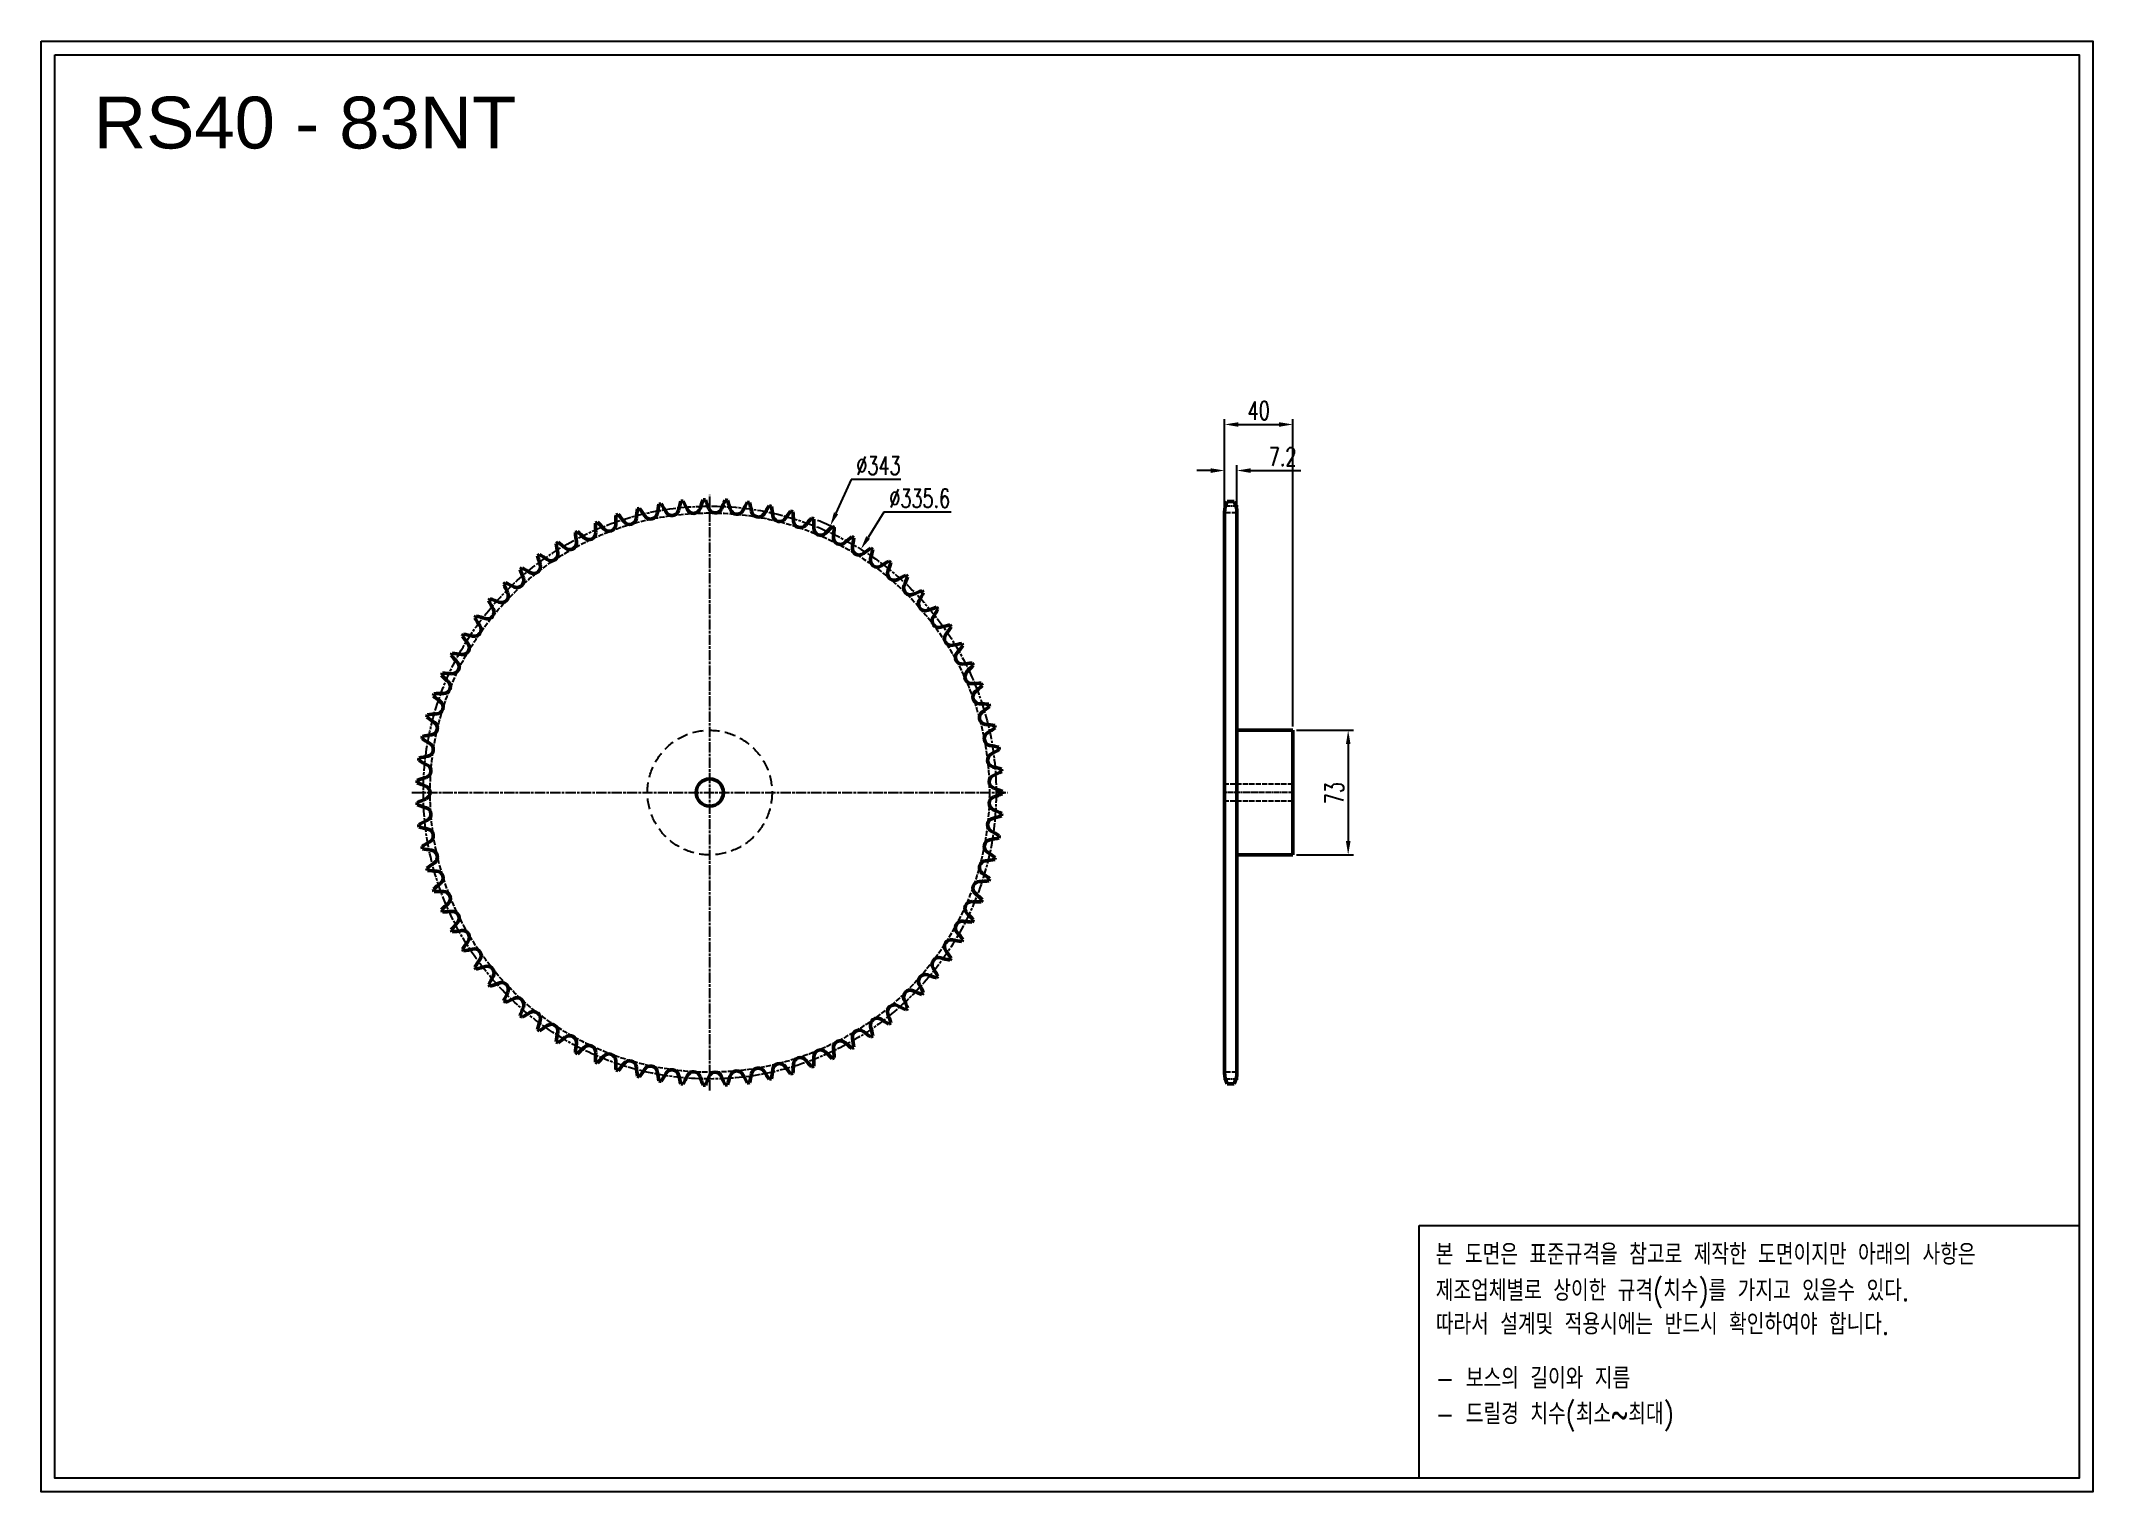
# Model space of a CAD drawing. Header units: millimetres. Extents: x -17451 to -16249, y 5632 to 6482.
import ezdxf

# ---------------------------------------------------------------- set-up
doc = ezdxf.new("R2010")
doc.units = ezdxf.units.MM
for name, pattern in [('AM_ISO02W050', [7.5, 6, -1.5]), ('AM_ISO02W050x2', [3.75, 3, -0.75]), ('AM_ISO08W050', [18, 12, -1.5, 3, -1.5]), ('AM_ISO08W050x2', [9, 6, -0.75, 1.5, -0.75]), ('HIDDEN', [9.525, 6.35, -3.175])]:
    doc.linetypes.add(name, pattern=pattern)
for name, color, linetype, lineweight in [('AM_0N', 7, 'Continuous', 50), ('AM_3N', 6, 'AM_ISO02W050', 25), ('AM_7', 4, 'AM_ISO08W050', 25), ('AM_7N', 4, 'AM_ISO08W050', 25)]:
    doc.layers.add(name, color=color, linetype=linetype, lineweight=lineweight)
doc.layers.add('HL', color=2, linetype='HIDDEN')
doc.layers.add('S-DIM', color=7, linetype='Continuous')
doc.styles.add('HAN', font='ROMANS.shx', dxfattribs={"width": 0.7, "bigfont": 'whgtxt.shx'})
doc.styles.add('HSG', font='SIMPLEX.shx', dxfattribs={"width": 0.7, "bigfont": 'HSG.shx'})
doc.styles.get("Standard").update_dxf_attribs({"font": 'arial.ttf'})
doc.dimstyles.new('APP23', dxfattribs={"dimscale": 4.5, "dimtxt": 2.4, "dimasz": 1.8, "dimexe": 0.7, "dimexo": 0.5, "dimgap": 0.6, "dimtad": 1, "dimtoh": 1, "dimdec": 1, "dimrnd": 0.01, "dimzin": 9, "dimdsep": 46, "dimtxsty": 'HSG', "dimcen": 0, "dimclrd": 1, "dimclre": 1, "dimclrt": 256, "dimazin": 2, "dimtp": 1, "dimtm": 1, "dimtfac": 0.5, "dimtdec": 1, "dimtix": 1, "dimtofl": 0, "dimtmove": 0, "dimatfit": 3, "dimfxl": 0, "dimtvp": 1, "dimtolj": 2, "dimlwd": -1, "dimlwe": -1, "dimarcsym": 0})

# ---------------------------------------------------------------- blocks, each defined once
blk = doc.blocks.new('*D1')
at = {"layer": 'Defpoints', "color": 0, "transparency": 16777216}
for p in [(-16988.3, 6198), (-17129.6, 5885.4)]:
    blk.add_point(p, dxfattribs=at)
at = {"layer": 'S-DIM', "color": 1, "transparency": 16777216}
for p, q in [((-16976, 6225.2), (-16985, 6205.4)), ((-16947, 6225.2), (-16976, 6225.2))]:
    blk.add_line(p, q, dxfattribs=at)
blk.add_arc((-17058.9, 6041.7), 171.5, 64.6234, 68.418, dxfattribs=at)
blk.add_solid([(-16986.2, 6205.9), (-16983.7, 6204.8), (-16988.3, 6198)], dxfattribs=at)
at = {"layer": 'S-DIM', "transparency": 16777216, "insert": (-16960.1, 6233.3), "char_height": 10.8, "attachment_point": 5, "style": 'HSG'}
blk.add_mtext('\\A2;∅343', dxfattribs=at)
blk = doc.blocks.new('*D2')
at = {"layer": 'Defpoints', "color": 0, "transparency": 16777216}
for p in [(-16970.4, 6184.3), (-17147.5, 5899.1)]:
    blk.add_point(p, dxfattribs=at)
at = {"layer": 'S-DIM', "color": 1, "transparency": 16777216}
for p, q in [((-16956.9, 6206), (-16966.2, 6191.2)), ((-16917.5, 6206), (-16956.9, 6206))]:
    blk.add_line(p, q, dxfattribs=at)
blk.add_solid([(-16967.3, 6191.9), (-16965, 6190.4), (-16970.4, 6184.3)], dxfattribs=at)
at = {"layer": 'S-DIM', "transparency": 16777216, "insert": (-16935.9, 6214.1), "char_height": 10.8, "attachment_point": 5, "style": 'HSG'}
blk.add_mtext('\\A2;∅335.6', dxfattribs=at)
blk = doc.blocks.new('*D3')
at = {"layer": 'Defpoints', "color": 0, "transparency": 16777216}
for p in [(-16750.1, 6230.4), (-16757.3, 6205.5), (-16750.1, 6205.5)]:
    blk.add_point(p, dxfattribs=at)
at = {"layer": 'S-DIM', "color": 1, "transparency": 16777216}
for p, q in [((-16765.4, 6230.4), (-16773.5, 6230.4)), ((-16757.3, 6207.8), (-16757.3, 6233.5)), ((-16750.1, 6207.8), (-16750.1, 6233.5)), ((-16742, 6230.4), (-16712.7, 6230.4))]:
    blk.add_line(p, q, dxfattribs=at)
for points in [[(-16765.4, 6231.7), (-16765.4, 6229), (-16757.3, 6230.4)], [(-16742, 6231.7), (-16742, 6229), (-16750.1, 6230.4)]]:
    blk.add_solid(points, dxfattribs=at)
at = {"layer": 'S-DIM', "transparency": 16777216, "insert": (-16723.3, 6238.5), "char_height": 10.8, "attachment_point": 5, "style": 'HSG'}
blk.add_mtext('\\A2;7.2', dxfattribs=at)
blk = doc.blocks.new('*D4')
at = {"layer": 'Defpoints', "color": 0, "transparency": 16777216}
for p in [(-16717.3, 6257.4), (-16757.3, 6205.5), (-16717.3, 6078.2)]:
    blk.add_point(p, dxfattribs=at)
at = {"layer": 'S-DIM', "color": 1, "transparency": 16777216}
for p, q in [((-16757.3, 6207.8), (-16757.3, 6260.5)), ((-16749.2, 6257.4), (-16725.4, 6257.4)), ((-16717.3, 6080.5), (-16717.3, 6260.5))]:
    blk.add_line(p, q, dxfattribs=at)
for points in [[(-16749.2, 6258.7), (-16749.2, 6256), (-16757.3, 6257.4)], [(-16725.4, 6258.7), (-16725.4, 6256), (-16717.3, 6257.4)]]:
    blk.add_solid(points, dxfattribs=at)
at = {"layer": 'S-DIM', "transparency": 16777216, "insert": (-16737.3, 6265.5), "char_height": 10.8, "attachment_point": 5, "style": 'HSG'}
blk.add_mtext('\\A2;40', dxfattribs=at)
blk = doc.blocks.new('*D5')
at = {"layer": 'Defpoints', "color": 0, "transparency": 16777216}
for p in [(-16717.3, 6078.2), (-16717.3, 6005.2), (-16684.9, 6005.2)]:
    blk.add_point(p, dxfattribs=at)
at = {"layer": 'S-DIM', "color": 1, "transparency": 16777216}
for p, q in [((-16715.1, 6078.2), (-16681.7, 6078.2)), ((-16684.9, 6070.1), (-16684.9, 6013.3)), ((-16715.1, 6005.2), (-16681.7, 6005.2))]:
    blk.add_line(p, q, dxfattribs=at)
for points in [[(-16686.2, 6070.1), (-16683.5, 6070.1), (-16684.9, 6078.2)], [(-16686.2, 6013.3), (-16683.5, 6013.3), (-16684.9, 6005.2)]]:
    blk.add_solid(points, dxfattribs=at)
at = {"layer": 'S-DIM', "transparency": 16777216, "insert": (-16693, 6041.4), "char_height": 10.8, "attachment_point": 5, "rotation": 90, "style": 'HSG'}
blk.add_mtext('\\A2;73', dxfattribs=at)
blk = doc.blocks.new('notice1')
at = {"color": 4}
blk.add_lwpolyline([(-22142.12, 1735.9), (-22053.8, 1735.9), (-22053.8, 1702.07), (-22142.12, 1702.07)], close=True, dxfattribs=at)
at = {"color": 4, "style": 'HAN', "width": 0.8}
for s, p in [('본 도면은 표준규격을 참고로 제작한 도면이지만 아래의 사항은', (-22139.9, 1730.62)), ('제조업체별로 상이한 규격(치수)를 가지고 있을수 있다.', (-22139.9, 1725.78)), ('따라서 설계및 적용시에는 반드시 확인하여야 합니다.', (-22139.9, 1721.28)), ('- 보스의 길이와 지름', (-22139.9, 1714.03)), ('- 드릴경 치수(최소~최대)', (-22139.9, 1709.27))]:
    blk.add_text(s, height=2.7949, dxfattribs=at).set_placement(p)

msp = doc.modelspace()

# ---------------------------------------------------------------- linework, layer by layer
for points in [[(-17450.74, 6482.02), (-16248.52, 6482.02), (-16248.52, 5631.96), (-17450.74, 5631.96)], [(-17442.64, 6473.92), (-16256.61, 6473.92), (-16256.61, 5640.06), (-17442.64, 5640.06)]]:
    msp.add_lwpolyline(points, close=True)
at = {"layer": 'AM_0N'}
for p, q in [((-16757.31, 6205.92), (-16757.31, 5877.5)), ((-16755.7, 6212.32), (-16751.73, 6212.32)), ((-16750.11, 6205.92), (-16750.11, 5877.5)), ((-16750.11, 6078.21), (-16717.31, 6078.21)), ((-16717.31, 6078.21), (-16717.31, 6005.21)), ((-16750.11, 6005.21), (-16717.31, 6005.21)), ((-16755.7, 5871.1), (-16751.73, 5871.1))]:
    msp.add_line(p, q, dxfattribs=at)
msp.add_circle((-17058.94, 6041.71), 8, dxfattribs=at)
for centre, radius, start, end in [((-17032.9, 6198.91), 81.09, 176.26755, 180.06024), ((-17058.94, 6041.71), 171.5, 108.20583, 108.66164), ((-17174.09, 6151.85), 81.09, 36.80723, 40.59992), ((-17021.08, 6196.49), 81.09, 171.9302, 175.72289), ((-17058.94, 6041.71), 171.5, 103.86848, 104.32429), ((-17165.43, 6160.24), 81.09, 32.46988, 36.26257), ((-17093.63, 6205.93), 4.01, 212.46988, 351.38554), ((-17009.48, 6193.18), 81.09, 167.59285, 171.38554), ((-17058.94, 6041.71), 171.5, 99.53113, 99.98694), ((-17156.16, 6167.95), 81.09, 28.13253, 31.92522), ((-17081.11, 6208.08), 4.01, 208.13253, 347.04819), ((-16998.17, 6189.01), 81.09, 163.2555, 167.04819), ((-17058.94, 6041.71), 171.5, 95.19378, 95.64959), ((-17146.33, 6174.95), 81.09, 23.79518, 27.58787), ((-17068.46, 6209.28), 4.01, 203.79518, 342.71084), ((-16987.2, 6183.99), 81.09, 158.91815, 162.71084), ((-17058.94, 6041.71), 171.5, 90.85643, 91.31224), ((-17136.01, 6181.17), 81.09, 19.45783, 23.25052), ((-17055.76, 6209.52), 4.01, 199.45783, 338.37349), ((-16976.65, 6178.16), 81.09, 154.5808, 158.37349), ((-17058.94, 6041.71), 171.5, 86.51909, 86.97489), ((-17125.24, 6186.6), 81.09, 15.12048, 18.91317), ((-17043.08, 6208.8), 4.01, 195.12048, 334.03614), ((-16966.56, 6171.54), 81.09, 150.24345, 154.03614), ((-17058.94, 6041.71), 171.5, 82.18174, 82.63754), ((-17114.09, 6191.2), 81.09, 10.78313, 14.57582), ((-17030.49, 6207.12), 4.01, 190.78313, 329.6988), ((-16957.01, 6164.19), 81.09, 145.9061, 149.6988), ((-17058.94, 6041.71), 171.5, 77.84439, 78.30019), ((-17102.63, 6194.94), 81.09, 6.44578, 10.23847), ((-17018.06, 6204.5), 4.01, 186.44578, 325.36145), ((-16948.04, 6156.13), 81.09, 141.56876, 145.36145), ((-17058.94, 6041.71), 171.5, 73.50704, 73.96284), ((-17090.91, 6197.81), 81.09, 2.10843, 5.90112), ((-16743.81, 6205.92), 13.5, 151.70092, 180), ((-16763.61, 6205.92), 13.5, 0, 28.29908), ((-17058.94, 6041.71), 171.5, 116.88053, 117.33634), ((-17056.9, 6201.04), 81.09, 184.94225, 188.73494), ((-17189.38, 6133.22), 81.09, 45.48193, 49.27462), ((-17129.71, 6193.9), 4.01, 225.48193, 4.39759), ((-17058.94, 6041.71), 171.5, 112.54318, 112.99899), ((-17044.86, 6200.43), 81.09, 180.6049, 184.39759), ((-17182.09, 6142.82), 81.09, 41.14458, 44.93727), ((-17118, 6198.82), 4.01, 221.14458, 0.06024), ((-17105.95, 6202.84), 4.01, 216.80723, 355.72289), ((-17005.86, 6200.94), 4.01, 182.10843, 321.0241), ((-16939.7, 6147.41), 81.09, 137.23141, 141.0241), ((-17058.94, 6041.71), 171.5, 69.16969, 69.62549), ((-17079.01, 6199.78), 81.09, 357.77108, 1.56377), ((-16993.97, 6196.47), 4.01, 177.77108, 316.68675), ((-16932.05, 6138.09), 81.09, 132.89406, 136.68675), ((-17058.94, 6041.71), 171.5, 64.83234, 65.28814), ((-16982.46, 6191.11), 4.01, 173.43373, 312.3494), ((-17067, 6200.85), 81.09, 353.43373, 357.22643), ((-16925.12, 6128.22), 81.09, 128.55671, 132.3494), ((-17058.94, 6041.71), 171.5, 60.49499, 60.95079), ((-17058.94, 6041.71), 171.5, 125.55523, 126.01103), ((-17080.96, 6199.52), 81.09, 193.61695, 197.40964), ((-17201.69, 6112.5), 81.09, 54.15663, 57.94932), ((-17151.86, 6181.49), 4.01, 234.15663, 13.07229), ((-17058.94, 6041.71), 171.5, 121.21788, 121.67369), ((-17068.96, 6200.74), 81.09, 189.2796, 193.07229), ((-17195.93, 6123.09), 81.09, 49.81928, 53.61197), ((-17141.02, 6188.11), 4.01, 229.81928, 8.73494), ((-16971.37, 6184.9), 4.01, 169.09639, 308.01205), ((-17054.94, 6201), 81.09, 349.09639, 352.88908), ((-16918.97, 6117.85), 81.09, 124.21936, 128.01205), ((-17042.91, 6200.24), 81.09, 344.75904, 348.55173), ((-17058.94, 6041.71), 171.5, 56.15764, 56.61344), ((-17058.94, 6041.71), 171.5, 129.89258, 130.34838), ((-17092.83, 6197.41), 81.09, 197.9543, 201.74699), ((-17206.64, 6101.5), 81.09, 58.49398, 62.28667), ((-17162.16, 6174.06), 4.01, 238.49398, 17.40964), ((-16960.8, 6177.87), 4.01, 164.75904, 303.6747), ((-16913.61, 6107.05), 81.09, 119.88201, 123.6747), ((-16950.78, 6170.06), 4.01, 160.42169, 299.33735), ((-17030.96, 6198.58), 81.09, 340.42169, 344.21438), ((-17058.94, 6041.71), 171.5, 51.82029, 52.2761), ((-16909.08, 6095.87), 81.09, 115.54466, 119.33735), ((-17019.18, 6196.01), 81.09, 336.08434, 339.87703), ((-17058.94, 6041.71), 171.5, 47.48294, 47.93875), ((-17180.94, 6156.98), 4.01, 247.16867, 26.08434), ((-17058.94, 6041.71), 171.5, 134.22993, 134.68573), ((-17104.51, 6194.4), 81.09, 202.29165, 206.08434), ((-17210.74, 6090.16), 81.09, 62.83133, 66.62402), ((-17171.88, 6165.87), 4.01, 242.83133, 21.74699), ((-16941.38, 6161.51), 4.01, 156.08434, 295), ((-16905.42, 6084.38), 81.09, 111.20731, 115), ((-17007.62, 6192.56), 81.09, 331.74699, 335.53968), ((-17058.94, 6041.71), 171.5, 43.14559, 43.6014), ((-17058.94, 6041.71), 171.5, 142.90463, 143.36043), ((-17127.01, 6185.78), 81.09, 210.96635, 214.75904), ((-17216.31, 6066.71), 81.09, 71.50602, 75.29871), ((-17189.31, 6147.42), 4.01, 251.50602, 30.42169), ((-17058.94, 6041.71), 171.5, 138.56728, 139.02308), ((-17115.92, 6190.51), 81.09, 206.629, 210.42169), ((-17213.97, 6078.54), 81.09, 67.16867, 70.96137), ((-16932.66, 6152.28), 4.01, 151.74699, 290.66265), ((-16902.63, 6072.65), 81.09, 106.86996, 110.66265), ((-16924.66, 6142.41), 4.01, 147.40964, 286.3253), ((-16996.36, 6188.25), 81.09, 327.40964, 331.20233), ((-17058.94, 6041.71), 171.5, 38.80824, 39.26405), ((-17058.94, 6041.71), 171.5, 147.24198, 147.69778), ((-17137.72, 6180.22), 81.09, 215.3037, 219.09639), ((-17217.75, 6054.74), 81.09, 75.84337, 79.63606), ((-17196.93, 6137.26), 4.01, 255.84337, 34.75904), ((-16900.74, 6060.74), 81.09, 102.53261, 106.3253), ((-16917.43, 6131.97), 4.01, 143.07229, 281.98795), ((-16985.46, 6183.1), 81.09, 323.07229, 326.86498), ((-17058.94, 6041.71), 171.5, 34.47089, 34.9267), ((-17058.94, 6041.71), 171.5, 151.57933, 152.03513), ((-17147.96, 6173.86), 81.09, 219.64104, 223.43373), ((-17218.28, 6042.69), 81.09, 80.18072, 83.97341), ((-17203.76, 6126.55), 4.01, 260.18072, 39.09639), ((-16899.75, 6048.72), 81.09, 98.19526, 101.98795), ((-16911.01, 6121), 4.01, 138.73494, 277.6506), ((-16974.98, 6177.14), 81.09, 318.73494, 322.52763), ((-17058.94, 6041.71), 171.5, 30.13354, 30.58935), ((-17058.94, 6041.71), 171.5, 155.91668, 156.37248), ((-17157.7, 6166.75), 81.09, 223.97839, 227.77108), ((-17217.9, 6030.63), 81.09, 84.51807, 88.31076), ((-17209.77, 6115.35), 4.01, 264.51807, 43.43373), ((-16899.68, 6036.66), 81.09, 93.85791, 97.6506), ((-16905.43, 6109.59), 4.01, 134.39759, 273.31325), ((-16964.97, 6170.4), 81.09, 314.39759, 318.19028), ((-17058.94, 6041.71), 171.5, 25.79619, 26.252), ((-17058.94, 6041.71), 171.5, 160.25403, 160.70983), ((-17166.88, 6158.92), 81.09, 228.31574, 232.10843), ((-17216.6, 6018.64), 81.09, 88.85542, 92.64811), ((-17214.9, 6103.73), 4.01, 268.85542, 47.77108), ((-16900.51, 6024.63), 81.09, 89.52056, 93.31325), ((-16900.74, 6097.79), 4.01, 130.06024, 268.9759), ((-16955.51, 6162.92), 81.09, 310.06024, 313.85293), ((-17058.94, 6041.71), 171.5, 21.45884, 21.91465), ((-17058.94, 6041.71), 171.5, 164.59137, 165.04718), ((-17175.43, 6150.42), 81.09, 232.65309, 236.44578), ((-17214.41, 6006.79), 81.09, 93.19277, 96.98546), ((-17219.15, 6091.76), 4.01, 273.19277, 52.10843), ((-16896.95, 6085.66), 4.01, 125.72289, 264.63855), ((-16902.26, 6012.69), 81.09, 85.18321, 88.9759), ((-16946.64, 6154.75), 81.09, 305.72289, 309.51558), ((-17058.94, 6041.71), 171.5, 17.1215, 17.5773), ((-17058.94, 6041.71), 171.5, 168.92872, 169.38453), ((-17183.32, 6141.3), 81.09, 236.99044, 240.78313), ((-17211.32, 5995.13), 81.09, 97.53012, 101.32281), ((-17222.47, 6079.5), 4.01, 277.53012, 56.44578), ((-16894.09, 6073.28), 4.01, 121.38554, 260.3012), ((-16904.9, 6000.93), 81.09, 80.84586, 84.63855), ((-16938.41, 6145.94), 81.09, 301.38554, 305.17823), ((-17058.94, 6041.71), 171.5, 12.78415, 13.23995), ((-17058.94, 6041.71), 171.5, 173.26607, 173.72188), ((-17190.5, 6131.61), 81.09, 241.32779, 245.12048), ((-17207.36, 5983.74), 81.09, 101.86747, 105.66016), ((-17224.86, 6067.02), 4.01, 281.86747, 60.78313), ((-16892.17, 6060.73), 4.01, 117.04819, 255.96386), ((-16908.43, 5989.4), 81.09, 76.50851, 80.3012), ((-16930.87, 6136.52), 81.09, 297.04819, 300.84088), ((-17058.94, 6041.71), 171.5, 8.4468, 8.9026), ((-17058.94, 6041.71), 171.5, 177.60342, 178.05923), ((-17196.92, 6121.4), 81.09, 245.66514, 249.45783), ((-17202.55, 5972.68), 81.09, 106.20482, 109.99751), ((-17226.3, 6054.4), 4.01, 286.20482, 65.12048), ((-16891.21, 6048.06), 4.01, 112.71084, 251.62651), ((-16912.81, 5978.16), 81.09, 72.17116, 75.96386), ((-16924.07, 6126.57), 81.09, 292.71084, 296.50353), ((-17058.94, 6041.71), 171.5, 4.10945, 4.56525), ((-17196.92, 5962.01), 81.09, 110.54217, 114.33486), ((-17058.94, 6041.71), 171.5, 181.94077, 182.39658), ((-17226.78, 6041.71), 4.01, 290.54217, 69.45783), ((-16891.21, 6035.36), 4.01, 108.37349, 247.28916), ((-16918.04, 5967.29), 81.09, 67.83382, 71.62651), ((-16918.04, 6116.12), 81.09, 288.37349, 292.16618), ((-17058.94, 6041.71), 171.5, 359.7721, 0.2279), ((-17202.55, 6110.74), 81.09, 250.00249, 253.79518), ((-17190.5, 5951.81), 81.09, 114.87952, 118.67221), ((-17226.3, 6029.01), 4.01, 294.87952, 73.79518), ((-16892.17, 6022.69), 4.01, 104.03614, 242.95181), ((-16912.81, 6105.25), 81.09, 284.03614, 287.82884), ((-16924.07, 5956.85), 81.09, 63.49647, 67.28916), ((-17058.94, 6041.71), 171.5, 355.43475, 355.89055), ((-17058.94, 6041.71), 171.5, 186.27812, 186.73393), ((-17207.36, 6099.68), 81.09, 254.33984, 258.13253), ((-17183.32, 5942.12), 81.09, 119.21687, 123.00956), ((-17224.86, 6016.39), 4.01, 299.21687, 78.13253), ((-16894.09, 6010.13), 4.01, 99.6988, 238.61446), ((-16908.43, 6094.02), 81.09, 279.6988, 283.49149), ((-16930.87, 5946.89), 81.09, 59.15912, 62.95181), ((-17058.94, 6041.71), 171.5, 351.0974, 351.5532), ((-17058.94, 6041.71), 171.5, 190.61547, 191.07128), ((-17211.32, 6088.29), 81.09, 258.67719, 262.46988), ((-17175.43, 5932.99), 81.09, 123.55422, 127.34691), ((-17222.47, 6003.92), 4.01, 303.55422, 82.46988), ((-16896.95, 5997.76), 4.01, 95.36145, 234.27711), ((-16904.9, 6082.49), 81.09, 275.36145, 279.15414), ((-16938.41, 5937.48), 81.09, 54.82177, 58.61446), ((-17058.94, 6041.71), 171.5, 346.76005, 347.21585), ((-17058.94, 6041.71), 171.5, 194.95282, 195.40863), ((-17214.41, 6076.63), 81.09, 263.01454, 266.80723), ((-17166.88, 5924.49), 81.09, 127.89157, 131.68426), ((-17219.15, 5991.66), 4.01, 307.89157, 86.80723), ((-16900.74, 5985.63), 4.01, 91.0241, 229.93976), ((-16902.26, 6070.72), 81.09, 271.0241, 274.81679), ((-16946.64, 5928.66), 81.09, 50.48442, 54.27711), ((-17058.94, 6041.71), 171.5, 342.4227, 342.8785), ((-17058.94, 6041.71), 171.5, 199.29017, 199.74597), ((-17216.6, 6064.77), 81.09, 267.35189, 271.14458), ((-17157.7, 5916.67), 81.09, 132.22892, 136.02161), ((-17214.9, 5979.68), 4.01, 312.22892, 91.14458), ((-16905.43, 5973.83), 4.01, 86.68675, 225.60241), ((-16900.51, 6058.79), 81.09, 266.68675, 270.47944), ((-16955.51, 5920.49), 81.09, 46.14707, 49.93976), ((-17058.94, 6041.71), 171.5, 338.08535, 338.54116), ((-17058.94, 6041.71), 171.5, 203.62752, 204.08332), ((-17217.9, 6052.78), 81.09, 271.68924, 275.48193), ((-17147.96, 5909.56), 81.09, 136.56627, 140.35896), ((-17209.77, 5968.07), 4.01, 316.56627, 95.48193), ((-16911.01, 5962.41), 4.01, 82.3494, 221.26506), ((-16899.68, 6046.76), 81.09, 262.3494, 266.14209), ((-16964.97, 5913.02), 81.09, 41.80972, 45.60241), ((-17058.94, 6041.71), 171.5, 333.748, 334.20381), ((-17058.94, 6041.71), 171.5, 207.96487, 208.42067), ((-17218.28, 6040.73), 81.09, 276.02659, 279.81928), ((-17203.76, 5956.87), 4.01, 320.90361, 99.81928), ((-17137.72, 5903.2), 81.09, 140.90361, 144.6963), ((-16917.43, 5951.45), 4.01, 78.01205, 216.92771), ((-16899.75, 6034.7), 81.09, 258.01205, 261.80474), ((-16974.98, 5906.28), 81.09, 37.47237, 41.26506), ((-17058.94, 6041.71), 171.5, 329.41065, 329.86646), ((-17058.94, 6041.71), 171.5, 212.30222, 212.75802), ((-17217.75, 6028.68), 81.09, 280.36394, 284.15663), ((-17196.93, 5946.16), 4.01, 325.24096, 104.15663), ((-17127.01, 5897.64), 81.09, 145.24096, 149.03365), ((-17058.94, 6041.71), 171.5, 216.63957, 217.09537), ((-17216.31, 6016.71), 81.09, 284.70129, 288.49398), ((-17189.31, 5936), 4.01, 329.57831, 108.49398), ((-16924.66, 5941.01), 4.01, 73.6747, 212.59036), ((-16900.74, 6022.68), 81.09, 253.6747, 257.46739), ((-16985.46, 5900.32), 81.09, 33.13502, 36.92771), ((-17058.94, 6041.71), 171.5, 325.0733, 325.52911), ((-17115.92, 5892.9), 81.09, 149.57831, 153.371), ((-17058.94, 6041.71), 171.5, 220.97692, 221.43272), ((-17213.97, 6004.88), 81.09, 289.03863, 292.83133), ((-17180.94, 5926.44), 4.01, 333.91566, 112.83133), ((-16932.66, 5931.14), 4.01, 69.33735, 208.25301), ((-17007.62, 5890.85), 81.09, 24.46032, 28.25301), ((-16902.63, 6010.77), 81.09, 249.33735, 253.13004), ((-16996.36, 5895.17), 81.09, 28.79767, 32.59036), ((-17058.94, 6041.71), 171.5, 320.73595, 321.19176), ((-17104.51, 5889.02), 81.09, 153.91566, 157.70835), ((-17058.94, 6041.71), 171.5, 225.31427, 225.77007), ((-17210.74, 5993.26), 81.09, 293.37598, 297.16867), ((-17171.88, 5917.54), 4.01, 338.25301, 117.16867), ((-17092.83, 5886.01), 81.09, 158.25301, 162.0457), ((-16950.78, 5913.36), 4.01, 60.66265, 199.57831), ((-16909.08, 5987.55), 81.09, 240.66265, 244.45534), ((-16941.38, 5921.91), 4.01, 65, 203.91566), ((-17019.18, 5887.41), 81.09, 20.12297, 23.91566), ((-17058.94, 6041.71), 171.5, 312.06125, 312.51706), ((-16905.42, 5999.04), 81.09, 245, 248.79269), ((-17058.94, 6041.71), 171.5, 316.3986, 316.85441), ((-17058.94, 6041.71), 171.5, 229.65162, 230.10742), ((-17206.64, 5981.92), 81.09, 297.71333, 301.50602), ((-17162.16, 5909.36), 4.01, 342.59036, 121.50602), ((-17080.96, 5883.89), 81.09, 162.59036, 166.38305), ((-17058.94, 6041.71), 171.5, 233.98897, 234.44477), ((-17201.69, 5970.92), 81.09, 302.05068, 305.84337), ((-17151.86, 5901.93), 4.01, 346.92771, 125.84337), ((-16960.8, 5905.55), 4.01, 56.3253, 195.24096), ((-17042.91, 5883.17), 81.09, 11.44827, 15.24096), ((-16913.61, 5976.37), 81.09, 236.3253, 240.11799), ((-17030.96, 5884.84), 81.09, 15.78562, 19.57831), ((-17058.94, 6041.71), 171.5, 307.7239, 308.17971), ((-17068.96, 5882.68), 81.09, 166.92771, 170.7204), ((-17058.94, 6041.71), 171.5, 238.32631, 238.78212), ((-17195.93, 5960.32), 81.09, 306.38803, 310.18072), ((-17141.02, 5895.3), 4.01, 351.26506, 130.18072), ((-17056.9, 5882.38), 81.09, 171.26506, 175.05775), ((-17189.38, 5950.2), 81.09, 310.72538, 314.51807), ((-17129.71, 5889.51), 4.01, 355.60241, 134.51807), ((-16993.97, 5886.95), 4.01, 43.31325, 182.22892), ((-16982.46, 5892.3), 4.01, 47.6506, 186.56627), ((-17067, 5882.57), 81.09, 2.77357, 6.56627), ((-16925.12, 5955.2), 81.09, 227.6506, 231.44329), ((-17058.94, 6041.71), 171.5, 299.04921, 299.50501), ((-16971.37, 5898.51), 4.01, 51.98795, 190.90361), ((-17054.94, 5882.42), 81.09, 7.11092, 10.90361), ((-16918.97, 5965.57), 81.09, 231.98795, 235.78064), ((-17058.94, 6041.71), 171.5, 303.38656, 303.84236), ((-17058.94, 6041.71), 171.5, 242.66366, 243.11947), ((-17044.86, 5882.99), 81.09, 175.60241, 179.3951), ((-17058.94, 6041.71), 171.5, 247.00101, 247.45682), ((-17182.09, 5940.59), 81.09, 315.06273, 318.85542), ((-17118, 5884.6), 4.01, 359.93976, 138.85542), ((-17032.9, 5884.51), 81.09, 179.93976, 183.73245), ((-17058.94, 6041.71), 171.5, 251.33836, 251.79417), ((-17174.09, 5931.57), 81.09, 319.40008, 323.19277), ((-17105.95, 5880.58), 4.01, 4.27711, 143.19277), ((-17021.08, 5886.93), 81.09, 184.27711, 188.0698), ((-17165.43, 5923.18), 81.09, 323.73743, 327.53012), ((-17093.63, 5877.49), 4.01, 8.61446, 147.53012), ((-17081.11, 5875.33), 4.01, 12.95181, 151.86747), ((-17030.49, 5876.29), 4.01, 30.3012, 169.21687), ((-17102.63, 5888.47), 81.09, 349.76153, 353.55422), ((-17018.06, 5878.92), 4.01, 34.63855, 173.55422), ((-16948.04, 5927.29), 81.09, 214.63855, 218.43124), ((-17090.91, 5885.61), 81.09, 354.09888, 357.89157), ((-17005.86, 5882.48), 4.01, 38.9759, 177.89157), ((-16939.7, 5936.01), 81.09, 218.9759, 222.76859), ((-17058.94, 6041.71), 171.5, 290.37451, 290.83031), ((-17079.01, 5883.64), 81.09, 358.43623, 2.22892), ((-16932.05, 5945.33), 81.09, 223.31325, 227.10594), ((-17058.94, 6041.71), 171.5, 294.71186, 295.16766), ((-17058.94, 6041.71), 171.5, 255.67571, 256.13152), ((-17009.48, 5890.23), 81.09, 188.61446, 192.40715), ((-17058.94, 6041.71), 171.5, 260.01306, 260.46887), ((-17156.16, 5915.46), 81.09, 328.07478, 331.86747), ((-16998.17, 5894.41), 81.09, 192.95181, 196.7445), ((-17058.94, 6041.71), 171.5, 264.35041, 264.80622), ((-17146.33, 5908.47), 81.09, 332.41213, 336.20482), ((-17068.46, 5874.13), 4.01, 17.28916, 156.20482), ((-16987.2, 5899.43), 81.09, 197.28916, 201.08185), ((-17058.94, 6041.71), 171.5, 268.68776, 269.14357), ((-17136.01, 5902.24), 81.09, 336.74948, 340.54217), ((-17055.76, 5873.89), 4.01, 21.62651, 160.54217), ((-16976.65, 5905.26), 81.09, 201.62651, 205.4192), ((-17058.94, 6041.71), 171.5, 273.02511, 273.48091), ((-17125.24, 5896.81), 81.09, 341.08683, 344.87952), ((-17043.08, 5874.61), 4.01, 25.96386, 164.87952), ((-16966.56, 5911.87), 81.09, 205.96386, 209.75655), ((-17058.94, 6041.71), 171.5, 277.36246, 277.81826), ((-17114.09, 5892.21), 81.09, 345.42418, 349.21687), ((-16957.01, 5919.23), 81.09, 210.3012, 214.0939), ((-17058.94, 6041.71), 171.5, 281.69981, 282.15561), ((-17058.94, 6041.71), 171.5, 286.03716, 286.49296), ((-16743.81, 5877.5), 13.5, 180, 208.29908), ((-16763.61, 5877.5), 13.5, 331.70092, 0)]:
    msp.add_arc(centre, radius, start, end, dxfattribs=at)
at = {"layer": 'AM_3N', "linetype": 'AM_ISO02W050x2'}
for p, q in [((-16750.11, 6205.54), (-16757.31, 6205.54)), ((-16750.11, 5877.88), (-16757.31, 5877.88))]:
    msp.add_line(p, q, dxfattribs=at)
at = {"layer": 'AM_3N', "color": 2, "linetype": 'AM_ISO02W050x2'}
for p, q in [((-16717.31, 6046.71), (-16757.31, 6046.71)), ((-16717.31, 6036.71), (-16757.31, 6036.71))]:
    msp.add_line(p, q, dxfattribs=at)
at = {"layer": 'AM_3N', "linetype": 'AM_ISO02W050x2'}
msp.add_circle((-17058.94, 6041.71), 163.83, dxfattribs=at)
at = {"layer": 'AM_7', "linetype": 'AM_ISO08W050x2'}
msp.add_circle((-17058.94, 6041.71), 167.81, dxfattribs=at)
at = {"layer": 'AM_7N', "linetype": 'AM_ISO08W050x2'}
for p, q in [((-17058.94, 5867.21), (-17058.94, 6216.2)), ((-17233.43, 6041.71), (-16884.44, 6041.71))]:
    msp.add_line(p, q, dxfattribs=at)
at = {"layer": 'AM_7N', "linetype": 'AM_ISO08W050x2', "ltscale": 0.5}
for p, q in [((-16749.35, 6209.51), (-16758.08, 6209.51)), ((-16716.38, 6041.71), (-16758.08, 6041.71)), ((-16749.35, 5873.9), (-16758.08, 5873.9))]:
    msp.add_line(p, q, dxfattribs=at)
at = {"layer": 'HL'}
msp.add_circle((-17058.94, 6041.71), 36.5, dxfattribs=at)

# ---------------------------------------------------------------- block references
at = {"xscale": 4.377742200000001, "yscale": 4.377742200000001, "zscale": 4.377742200000001}
msp.add_blockref('notice1', (80289.22, -1811.15), dxfattribs=at)

# ---------------------------------------------------------------- texts
msp.add_text('RS40 - 83NT', height=30.3591).set_placement((-17419.78, 6419.07))

# ---------------------------------------------------------------- dimensions: what is measured, and where the dimension line sits
at = {"layer": 'S-DIM'}
dim = msp.add_linear_dim(base=(-16717.31, 6257.35), p1=(-16757.31, 6205.54), p2=(-16717.31, 6078.21), dimstyle='APP23', dxfattribs=at)
dim.commit()
dim.dimension.update_dxf_attribs({"geometry": '*D4', "text_midpoint": (-16737.31, 6265.45)})
at = {"layer": 'S-DIM', "color": 3}
for p1, p2, picture, middle in [((-17129.58, 5885.44), (-16988.3, 6197.98), '*D1', (-16960.14, 6225.23)), ((-17147.45, 5899.15), (-16970.43, 6184.27), '*D2', (-16935.89, 6205.98))]:
    dim = msp.add_diameter_dim_2p(p1=p1, p2=p2, dimstyle='APP23', dxfattribs=at)
    dim.commit()
    dim.dimension.update_dxf_attribs({"geometry": picture, "text_midpoint": middle, "dimtype": 131})
at = {"layer": 'S-DIM'}
dim = msp.add_linear_dim(base=(-16750.11, 6230.35), p1=(-16757.31, 6205.54), p2=(-16750.11, 6205.54), dimstyle='APP23', dxfattribs=at)
dim.commit()
dim.dimension.update_dxf_attribs({"geometry": '*D3', "text_midpoint": (-16723.29, 6230.35), "dimtype": 128})
dim = msp.add_linear_dim(base=(-16684.88, 6005.21), p1=(-16717.31, 6078.21), p2=(-16717.31, 6005.21), angle=90, dimstyle='APP23', dxfattribs=at)
dim.commit()
dim.dimension.update_dxf_attribs({"geometry": '*D5', "text_midpoint": (-16684.88, 6041.41), "dimtype": 128})

doc.saveas('drawing.dxf')
